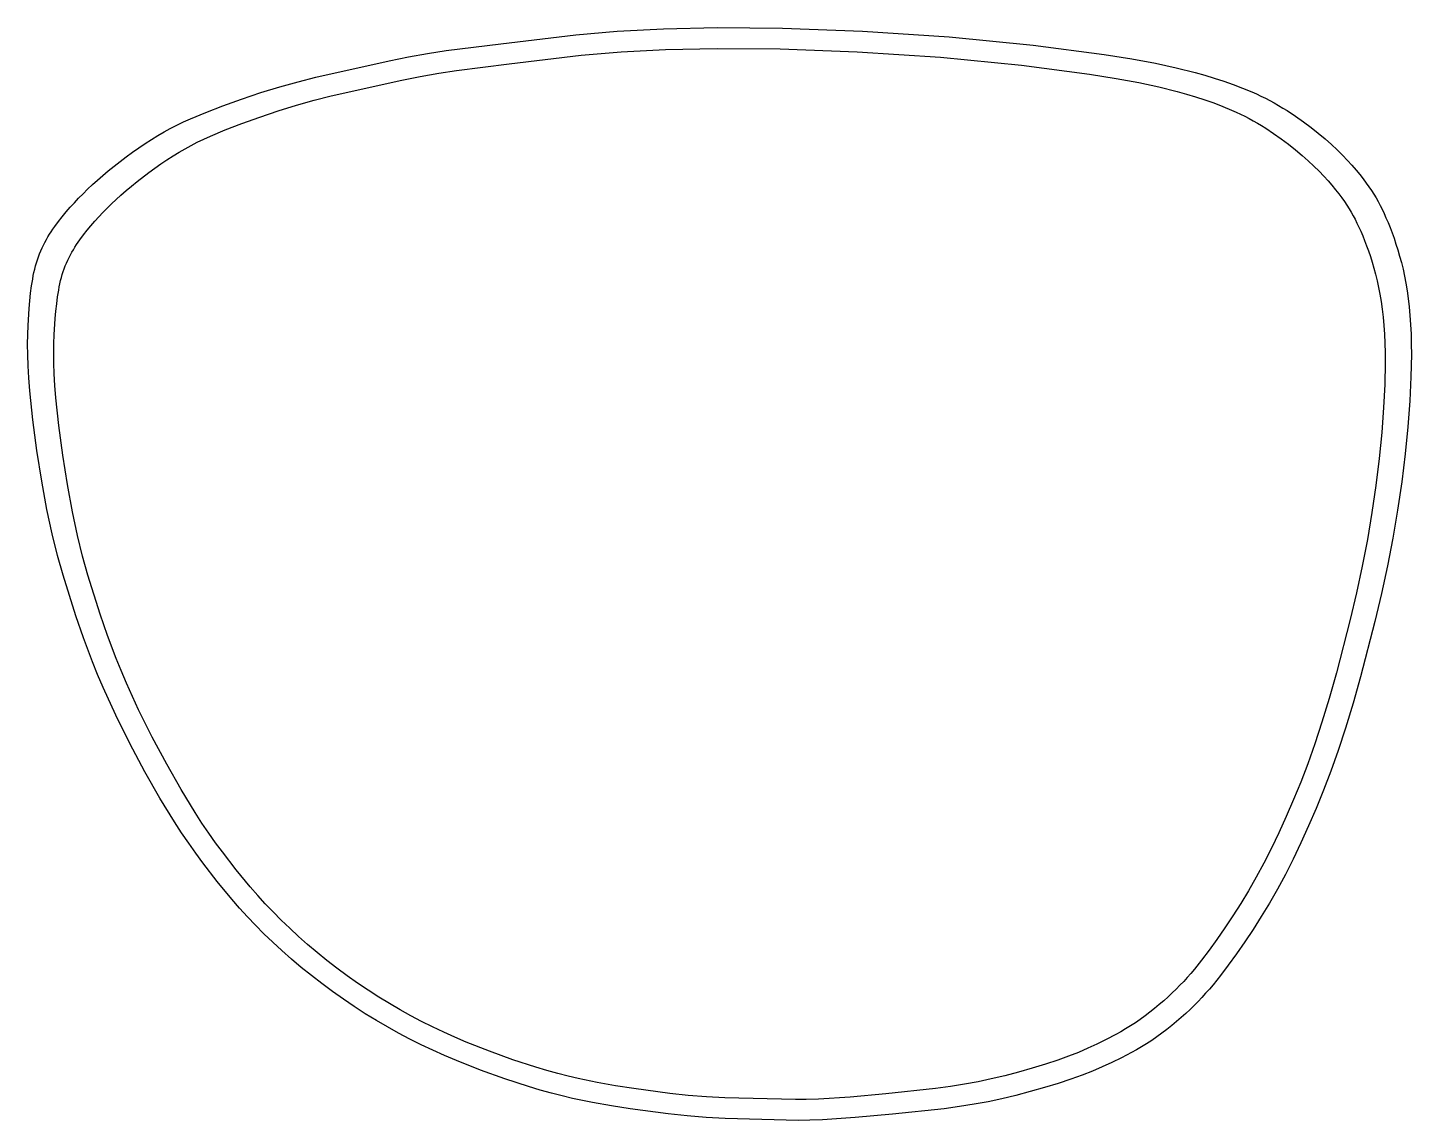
# Model space of a CAD drawing. Extents: x 218.2 to 273.5, y -256.6 to -212.9.
import ezdxf

# ---------------------------------------------------------------- set-up
doc = ezdxf.new("R2010")
doc.units = 0
doc.layers.add('DEFAULT', color=7, linetype='CONTINUOUS')

msp = doc.modelspace()

# ---------------------------------------------------------------- linework, layer by layer
at = {"layer": 'DEFAULT'}
for points in [[(270.89, -240.914), (270.594, -241.814), (270.302, -242.638), (270.01, -243.404), (269.714, -244.129), (269.414, -244.829), (269.108, -245.504), (268.798, -246.152), (268.484, -246.769), (268.167, -247.354), (267.847, -247.912), (267.523, -248.445), (267.194, -248.96), (266.862, -249.458), (266.531, -249.936), (266.206, -250.385), (265.893, -250.798), (265.594, -251.172), (265.448, -251.347), (265.3, -251.516), (265.151, -251.681), (264.998, -251.842), (264.84, -252.002), (264.675, -252.162), (264.503, -252.323), (264.323, -252.484), (264.136, -252.645), (263.945, -252.804), (263.749, -252.96), (263.55, -253.111), (263.348, -253.257), (263.146, -253.397), (262.943, -253.529), (262.74, -253.654), (262.537, -253.773), (262.336, -253.885), (261.938, -254.094), (261.549, -254.284), (261.169, -254.46), (260.784, -254.627), (260.373, -254.789), (259.92, -254.952), (259.412, -255.119), (258.863, -255.286), (258.292, -255.446), (257.721, -255.596), (257.164, -255.729), (256.613, -255.847), (256.053, -255.952), (255.469, -256.045), (254.852, -256.13), (252.789, -256.351), (251.299, -256.484), (249.989, -256.574), (249.481, -256.591), (249.037, -256.592), (246.104, -256.519), (245.345, -256.477), (244.583, -256.414), (243.823, -256.332), (242.316, -256.129), (241.565, -256.014), (240.802, -255.88), (240.007, -255.715), (239.591, -255.617), (239.161, -255.506), (238.714, -255.382), (238.253, -255.245), (237.302, -254.935), (236.332, -254.584), (235.367, -254.201), (234.894, -253.998), (234.427, -253.789), (233.967, -253.571), (233.512, -253.345), (233.062, -253.108), (232.615, -252.861), (232.171, -252.602), (231.729, -252.331), (231.289, -252.046), (230.852, -251.75), (230.42, -251.444), (229.994, -251.128), (229.578, -250.806), (229.171, -250.478), (228.777, -250.146), (228.397, -249.811), (228.033, -249.474), (227.682, -249.136), (227.345, -248.796), (227.02, -248.454), (226.705, -248.108), (226.399, -247.758), (225.808, -247.044), (225.237, -246.305), (224.954, -245.92), (224.673, -245.52), (224.39, -245.103), (224.106, -244.665), (223.525, -243.716), (222.925, -242.661), (222.328, -241.539), (221.762, -240.401), (221.254, -239.296), (221.029, -238.771), (220.825, -238.267), (220.466, -237.313), (220.163, -236.427), (219.658, -234.811), (219.434, -234.016), (219.221, -233.157), (219.013, -232.178), (218.805, -231.046), (218.612, -229.823), (218.447, -228.595), (218.326, -227.446), (218.286, -226.926), (218.26, -226.444), (218.245, -225.997), (218.241, -225.58), (218.246, -225.191), (218.259, -224.825), (218.301, -224.153), (218.328, -223.839), (218.36, -223.538), (218.397, -223.249), (218.441, -222.972), (218.467, -222.837), (218.494, -222.705), (218.524, -222.575), (218.557, -222.448), (218.592, -222.323), (218.63, -222.201), (218.672, -222.08), (218.717, -221.962), (218.765, -221.846), (218.816, -221.731), (218.871, -221.618), (218.928, -221.508), (218.988, -221.398), (219.051, -221.291), (219.116, -221.185), (219.184, -221.081), (219.253, -220.978), (219.324, -220.876), (219.472, -220.677), (219.625, -220.483), (219.783, -220.292), (219.943, -220.106), (220.108, -219.922), (220.277, -219.741), (220.453, -219.561), (220.636, -219.381), (220.827, -219.2), (221.028, -219.018), (221.239, -218.834), (221.462, -218.647), (221.695, -218.458), (222.182, -218.083), (222.433, -217.901), (222.686, -217.723), (222.939, -217.552), (223.191, -217.39), (223.44, -217.237), (223.689, -217.093), (223.94, -216.956), (224.198, -216.824), (224.465, -216.695), (224.744, -216.568), (225.354, -216.313), (226.043, -216.048), (226.788, -215.781), (227.558, -215.524), (228.32, -215.29), (229.05, -215.086), (229.758, -214.906), (232.686, -214.249), (233.456, -214.095), (234.218, -213.957), (234.965, -213.842), (237.148, -213.566), (240.141, -213.208), (241.793, -213.072), (243.641, -212.977), (245.781, -212.926), (248.395, -212.947), (251.588, -213.068), (255.06, -213.299), (258.412, -213.631), (261.242, -213.999), (262.353, -214.175), (263.292, -214.348), (264.116, -214.528), (264.885, -214.723), (265.265, -214.83), (265.645, -214.943), (266.024, -215.065), (266.401, -215.196), (266.774, -215.338), (267.143, -215.492), (267.326, -215.574), (267.507, -215.659), (267.687, -215.747), (267.865, -215.839), (268.041, -215.935), (268.215, -216.034), (268.387, -216.137), (268.557, -216.242), (268.887, -216.459), (269.206, -216.684), (269.511, -216.912), (269.8, -217.142), (270.071, -217.371), (270.324, -217.596), (270.557, -217.814), (270.771, -218.026), (270.966, -218.23), (271.144, -218.427), (271.307, -218.616), (271.455, -218.797), (271.589, -218.97), (271.712, -219.134), (271.823, -219.29), (271.925, -219.44), (272.018, -219.586), (272.106, -219.731), (272.189, -219.877), (272.269, -220.027), (272.347, -220.184), (272.425, -220.35), (272.504, -220.527), (272.585, -220.715), (272.665, -220.914), (272.745, -221.123), (272.825, -221.343), (272.902, -221.572), (272.978, -221.81), (273.05, -222.057), (273.119, -222.312), (273.184, -222.577), (273.244, -222.853), (273.3, -223.141), (273.35, -223.441), (273.394, -223.755), (273.432, -224.085), (273.463, -224.432), (273.488, -224.795), (273.504, -225.177), (273.514, -225.576), (273.517, -225.994), (273.499, -226.883), (273.452, -227.845), (273.374, -228.878), (273.268, -229.963), (273.132, -231.08), (272.969, -232.205), (272.779, -233.323), (272.564, -234.434), (272.325, -235.543), (272.065, -236.656), (271.491, -238.871), (271.191, -239.927)], [(269.944, -240.681), (269.659, -241.547), (269.378, -242.34), (269.096, -243.076), (268.812, -243.774), (268.523, -244.448), (268.229, -245.097), (267.93, -245.721), (267.628, -246.314), (267.323, -246.878), (267.015, -247.414), (266.704, -247.927), (266.388, -248.422), (266.068, -248.902), (265.75, -249.361), (265.437, -249.793), (265.136, -250.191), (264.848, -250.551), (264.707, -250.72), (264.565, -250.882), (264.422, -251.04), (264.275, -251.196), (264.123, -251.35), (263.964, -251.503), (263.798, -251.658), (263.625, -251.814), (263.446, -251.968), (263.261, -252.121), (263.073, -252.271), (262.881, -252.417), (262.687, -252.557), (262.492, -252.692), (262.297, -252.819), (262.102, -252.939), (261.907, -253.053), (261.713, -253.161), (261.33, -253.362), (260.956, -253.545), (260.591, -253.714), (260.22, -253.875), (259.825, -254.031), (259.389, -254.188), (258.9, -254.348), (258.371, -254.509), (257.823, -254.663), (257.273, -254.807), (256.737, -254.935), (256.207, -255.049), (255.668, -255.15), (255.107, -255.24), (254.512, -255.321), (252.527, -255.534), (251.094, -255.662), (249.833, -255.748), (249.345, -255.765), (248.918, -255.766), (246.095, -255.696), (245.365, -255.655), (244.632, -255.595), (243.901, -255.516), (242.45, -255.32), (241.729, -255.209), (240.994, -255.08), (240.229, -254.922), (239.829, -254.827), (239.415, -254.721), (238.985, -254.601), (238.542, -254.469), (237.627, -254.171), (236.693, -253.834), (235.765, -253.465), (235.309, -253.27), (234.861, -253.069), (234.418, -252.859), (233.98, -252.641), (233.547, -252.414), (233.117, -252.176), (232.69, -251.927), (232.265, -251.666), (231.841, -251.392), (231.421, -251.107), (231.005, -250.812), (230.596, -250.509), (230.195, -250.199), (229.804, -249.883), (229.424, -249.563), (229.059, -249.241), (228.708, -248.917), (228.371, -248.592), (228.047, -248.265), (227.734, -247.935), (227.431, -247.602), (227.136, -247.266), (226.568, -246.579), (226.018, -245.868), (225.746, -245.498), (225.475, -245.113), (225.203, -244.711), (224.93, -244.29), (224.371, -243.377), (223.794, -242.362), (223.219, -241.283), (222.674, -240.187), (222.185, -239.124), (221.97, -238.62), (221.773, -238.134), (221.428, -237.217), (221.136, -236.364), (220.65, -234.809), (220.435, -234.044), (220.23, -233.218), (220.029, -232.276), (219.83, -231.187), (219.643, -230.01), (219.485, -228.828), (219.368, -227.723), (219.33, -227.223), (219.305, -226.759), (219.291, -226.328), (219.287, -225.927), (219.292, -225.553), (219.304, -225.201), (219.345, -224.554), (219.371, -224.252), (219.401, -223.963), (219.437, -223.685), (219.48, -223.418), (219.504, -223.288), (219.53, -223.161), (219.559, -223.036), (219.591, -222.914), (219.625, -222.794), (219.662, -222.676), (219.701, -222.56), (219.745, -222.446), (219.791, -222.334), (219.84, -222.224), (219.893, -222.116), (219.948, -222.009), (220.006, -221.904), (220.066, -221.801), (220.129, -221.699), (220.194, -221.598), (220.261, -221.499), (220.329, -221.401), (220.471, -221.21), (220.619, -221.023), (220.77, -220.84), (220.925, -220.66), (221.083, -220.484), (221.246, -220.309), (221.415, -220.136), (221.591, -219.963), (221.775, -219.789), (221.968, -219.614), (222.172, -219.436), (222.386, -219.256), (222.61, -219.075), (223.079, -218.714), (223.32, -218.539), (223.563, -218.368), (223.807, -218.203), (224.049, -218.047), (224.289, -217.9), (224.528, -217.762), (224.77, -217.63), (225.018, -217.503), (225.275, -217.379), (225.544, -217.257), (226.131, -217.011), (226.793, -216.756), (227.511, -216.499), (228.251, -216.252), (228.984, -216.027), (229.687, -215.83), (230.368, -215.657), (233.186, -215.025), (233.926, -214.877), (234.66, -214.744), (235.378, -214.633), (237.478, -214.368), (240.358, -214.024), (241.948, -213.893), (243.726, -213.802), (245.785, -213.753), (248.3, -213.772), (251.372, -213.888), (254.712, -214.111), (257.938, -214.431), (260.661, -214.785), (261.73, -214.954), (262.633, -215.12), (263.426, -215.293), (264.165, -215.481), (264.531, -215.584), (264.897, -215.693), (265.262, -215.81), (265.624, -215.937), (265.984, -216.073), (266.339, -216.221), (266.514, -216.3), (266.689, -216.381), (266.862, -216.466), (267.033, -216.555), (267.202, -216.647), (267.37, -216.743), (267.535, -216.841), (267.698, -216.943), (268.017, -217.152), (268.323, -217.367), (268.616, -217.587), (268.894, -217.809), (269.156, -218.029), (269.399, -218.245), (269.623, -218.455), (269.829, -218.659), (270.017, -218.856), (270.188, -219.045), (270.345, -219.227), (270.487, -219.401), (270.616, -219.567), (270.734, -219.725), (270.841, -219.875), (270.939, -220.019), (271.029, -220.16), (271.114, -220.299), (271.193, -220.44), (271.27, -220.584), (271.345, -220.735), (271.42, -220.895), (271.497, -221.065), (271.574, -221.246), (271.652, -221.438), (271.729, -221.639), (271.805, -221.85), (271.88, -222.071), (271.952, -222.3), (272.022, -222.538), (272.088, -222.783), (272.151, -223.038), (272.209, -223.304), (272.262, -223.58), (272.31, -223.869), (272.353, -224.172), (272.389, -224.489), (272.42, -224.822), (272.443, -225.172), (272.459, -225.54), (272.468, -225.924), (272.471, -226.325), (272.454, -227.181), (272.409, -228.107), (272.334, -229.1), (272.231, -230.145), (272.101, -231.219), (271.944, -232.302), (271.761, -233.378), (271.554, -234.447), (271.325, -235.514), (271.074, -236.584), (270.522, -238.715), (270.233, -239.731)]]:
    msp.add_lwpolyline(points, close=True, dxfattribs=at)

doc.saveas('drawing.dxf')
